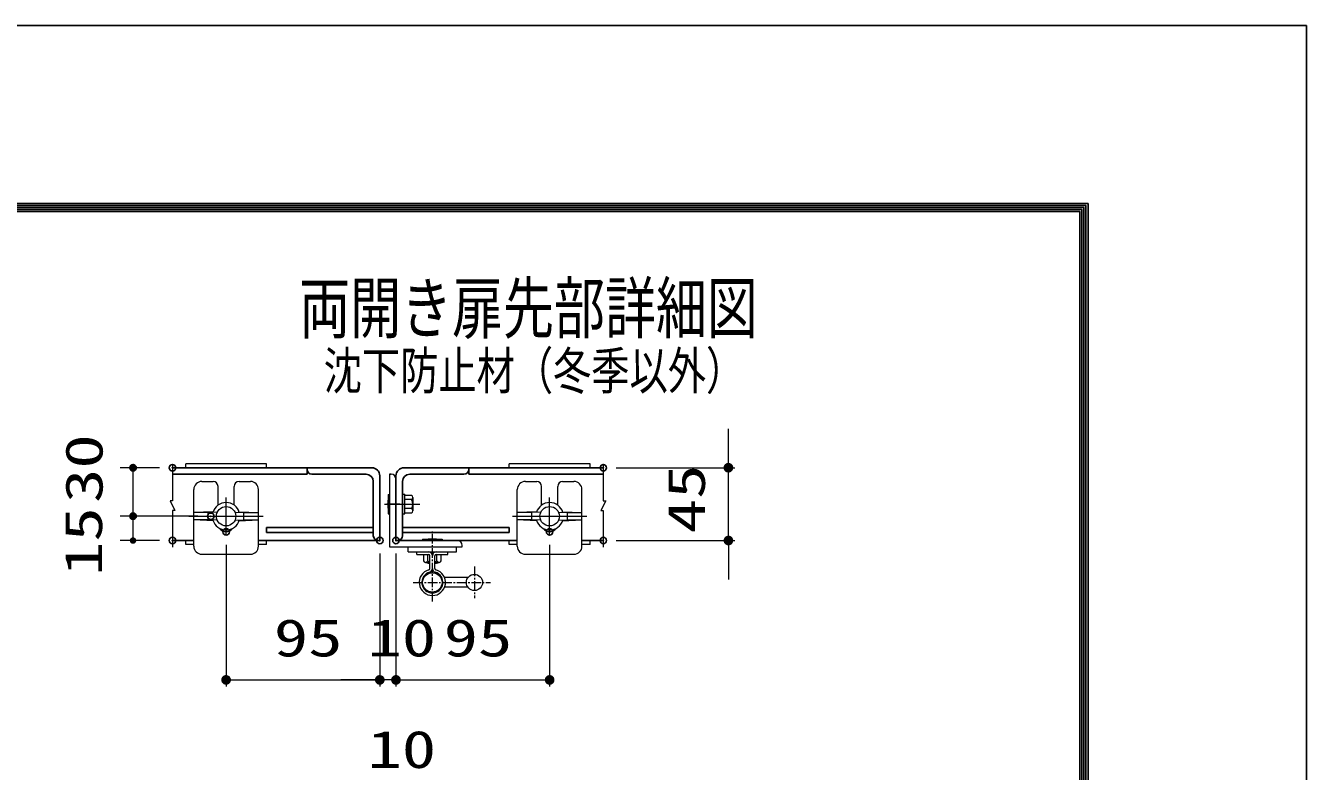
# Model space of a CAD drawing. Units: millimetres, scale not verified, with parts at other scales. Extents: x -5250 to 5250, y -3712 to 3712.
# Drawn here: x 3271 to 5250, y 2560 to 3712 of the extents above; entities that cross this region are included whole.
import ezdxf
from ezdxf.enums import TextEntityAlignment as Align

# ---------------------------------------------------------------- set-up
doc = ezdxf.new("R2010")
doc.units = ezdxf.units.MM
doc.header["$LTSCALE"] = 20
doc.header["$PDMODE"] = 32
doc.header["$PDSIZE"] = 10
doc.linetypes.add('USER1', pattern=[1.125, 0.75, -0.125, 0.125, -0.125])
doc.linetypes.add('USER3', pattern=[50.8, 31.75, -6.35, 6.35, -6.35])
for name, color, linetype, lineweight in [('0-0_D-TTL', 7, 'Continuous', 25), ('0-2_D-STR-TXT', 7, 'Continuous', 13), ('0-4_D-BMK', 2, 'Continuous', 13), ('0-5_D-STR1', 1, 'Continuous', 25), ('0-6_D-STR-DIM', 7, 'Continuous', 13), ('0-7_0', 7, 'Continuous', 25), ('0-9_D-STR3', 3, 'Continuous', 13)]:
    doc.layers.add(name, color=color, linetype=linetype, lineweight=lineweight)
doc.layers.add('0-8_Defpoints', color=7, linetype='Continuous')
doc.styles.add('ＭＳ ゴシック', font='')
doc.styles.get('ＭＳ ゴシック').set_extended_font_data('MS Gothic')

# ---------------------------------------------------------------- blocks, each defined once
blk = doc.blocks.new('_DotSmall')
at = {"layer": '0-7_0'}
for points in [[(0, 0), (-2.5, 0), (-2.48, 0.313)], [(0, 0), (-2.48, -0.313), (-2.5, 0)], [(0, 0), (-2.48, 0.313), (-2.421, 0.622)], [(0, 0), (-2.421, -0.622), (-2.48, -0.313)], [(0, 0), (-2.421, 0.622), (-2.324, 0.92)], [(0, 0), (-2.324, -0.92), (-2.421, -0.622)], [(0, 0), (-2.324, 0.92), (-2.191, 1.204)], [(0, 0), (-2.191, -1.204), (-2.324, -0.92)], [(0, 0), (-2.191, 1.204), (-2.023, 1.469)], [(0, 0), (-2.023, -1.469), (-2.191, -1.204)], [(0, 0), (-2.023, 1.469), (-1.822, 1.711)], [(0, 0), (-1.822, -1.711), (-2.023, -1.469)], [(0, 0), (-1.822, 1.711), (-1.594, 1.926)], [(0, 0), (-1.594, -1.926), (-1.822, -1.711)], [(0, 0), (-1.594, 1.926), (-1.34, 2.111)], [(0, 0), (-1.34, -2.111), (-1.594, -1.926)], [(0, 0), (-1.34, 2.111), (-1.064, 2.262)], [(0, 0), (-1.064, -2.262), (-1.34, -2.111)], [(0, 0), (-1.064, 2.262), (-0.773, 2.378)], [(0, 0), (-0.773, -2.378), (-1.064, -2.262)], [(0, 0), (-0.773, 2.378), (-0.468, 2.456)], [(0, 0), (-0.468, -2.456), (-0.773, -2.378)], [(0, 0), (-0.468, 2.456), (-0.157, 2.495)], [(0, 0), (-0.157, -2.495), (-0.468, -2.456)], [(0, 0), (-0.157, 2.495), (0.157, 2.495)], [(0, 0), (0.157, -2.495), (-0.157, -2.495)], [(0, 0), (0.157, 2.495), (0.468, 2.456)], [(0, 0), (0.468, 2.456), (0.773, 2.378)], [(0, 0), (0.773, 2.378), (1.064, 2.262)], [(0, 0), (1.064, 2.262), (1.34, 2.111)], [(0, 0), (1.34, 2.111), (1.594, 1.926)], [(0, 0), (1.594, 1.926), (1.822, 1.711)], [(0, 0), (1.822, 1.711), (2.023, 1.469)], [(0, 0), (2.023, 1.469), (2.191, 1.204)], [(0, 0), (2.191, 1.204), (2.324, 0.92)], [(0, 0), (2.324, 0.92), (2.421, 0.622)], [(0, 0), (2.421, 0.622), (2.48, 0.313)], [(0, 0), (2.48, 0.313), (2.5, 0)], [(0, 0), (0.468, -2.456), (0.157, -2.495)], [(0, 0), (0.773, -2.378), (0.468, -2.456)], [(0, 0), (1.064, -2.262), (0.773, -2.378)], [(0, 0), (1.34, -2.111), (1.064, -2.262)], [(0, 0), (1.594, -1.926), (1.34, -2.111)], [(0, 0), (1.822, -1.711), (1.594, -1.926)], [(0, 0), (2.023, -1.469), (1.822, -1.711)], [(0, 0), (2.191, -1.204), (2.023, -1.469)], [(0, 0), (2.324, -0.92), (2.191, -1.204)], [(0, 0), (2.421, -0.622), (2.324, -0.92)], [(0, 0), (2.48, -0.313), (2.421, -0.622)], [(0, 0), (2.5, 0), (2.48, -0.313)]]:
    blk.add_solid(points, dxfattribs=at)

msp = doc.modelspace()

# ---------------------------------------------------------------- linework, layer by layer
at = {"layer": '0-0_D-TTL', "color": 2}
msp.add_lwpolyline([(-5250, 3712.5), (5250, 3712.5), (5250, -3712.5), (-5250, -3712.5)], close=True, dxfattribs=at)
at = {"layer": '0-0_D-TTL'}
for points in [[(-4912.5, 3437.5), (4912.5, 3437.5), (4912.5, -3437.5), (-4912.5, -3437.5)], [(-4909.38, 3434.37), (4909.37, 3434.37), (4909.37, -3434.37), (-4909.38, -3434.37)], [(-4906.25, 3431.25), (4906.25, 3431.25), (4906.25, -3431.25), (-4906.25, -3431.25)], [(-4903.13, 3428.12), (4903.12, 3428.12), (4903.12, -3428.12), (-4903.13, -3428.12)], [(-4900, 3425), (4900, 3425), (4900, -3425), (-4900, -3425)]]:
    msp.add_lwpolyline(points, close=True, dxfattribs=at)
at = {"layer": '0-4_D-BMK'}
for p, q in [((3493.74, 2978.01), (3501.24, 2963.01)), ((4167.17, 2978.01), (4159.67, 2963.01)), ((3497.49, 2963.01), (3497.49, 2906.53)), ((3501.24, 2963.01), (3497.49, 2963.01)), ((4159.67, 2963.01), (4163.42, 2963.01)), ((4163.42, 2963.01), (4163.42, 2906.53))]:
    msp.add_line(p, q, dxfattribs=at)
for points in [[(3497.49, 3034.35), (3497.49, 2978.01), (3493.74, 2978.01)], [(4163.42, 3034.35), (4163.42, 2978.01), (4167.17, 2978.01)]]:
    msp.add_lwpolyline(points, dxfattribs=at)
at = {"layer": '0-5_D-STR1'}
for p, q in [((3497.49, 3029.26), (3805.45, 3029.26)), ((3805.45, 3029.26), (3705.45, 3029.26)), ((3705.45, 3026.76), (3705.45, 3029.26)), ((3855.45, 3029.26), (3955.45, 3029.26)), ((4163.42, 3029.26), (3855.45, 3029.26)), ((3955.45, 3026.76), (3955.45, 3029.26)), ((3705.45, 3019.26), (3497.49, 3019.26)), ((3705.45, 3026.76), (3705.45, 3019.26)), ((3796.7, 3019.26), (3712.95, 3019.26)), ((3817.95, 2916.76), (3817.95, 3016.76)), ((3842.95, 2916.76), (3842.95, 3016.76)), ((3864.2, 3019.26), (3947.95, 3019.26)), ((3955.45, 3026.76), (3955.45, 3019.26)), ((3955.45, 3019.26), (4163.42, 3019.26)), ((3807.95, 2924.26), (3807.95, 3008.01)), ((3852.95, 2924.26), (3852.95, 3008.01)), ((3642.95, 2929.26), (3642.95, 2936.76)), ((3642.95, 2936.76), (3807.95, 2936.76)), ((4017.95, 2936.76), (3852.95, 2936.76)), ((4017.95, 2929.26), (4017.95, 2936.76)), ((3497.49, 2916.76), (3530.45, 2916.76)), ((3630.45, 2916.76), (3817.95, 2916.76)), ((3642.95, 2929.26), (3807.95, 2929.26)), ((4030.45, 2916.76), (3842.95, 2916.76)), ((4017.95, 2929.26), (3852.95, 2929.26)), ((4163.42, 2916.76), (4130.45, 2916.76))]:
    msp.add_line(p, q, dxfattribs=at)
for centre, radius, start, end in [((3805.45, 3016.76), 12.5, 0, 90), ((3855.45, 3016.76), 12.5, 90, 180), ((3712.95, 3026.76), 7.5, 180, 270), ((3796.7, 3008.01), 11.25, 0, 90), ((3864.2, 3008.01), 11.25, 90, 180), ((3947.95, 3026.76), 7.5, 270, 0), ((3815.45, 2924.26), 7.5, 180, 270), ((3845.45, 2924.26), 7.5, 270, 0)]:
    msp.add_arc(centre, radius, start, end, dxfattribs=at)
at = {"layer": '0-6_D-STR-DIM'}
for p, q in [((4356.73, 3029.26), (4356.73, 3089.26)), ((3477.49, 3029.26), (3416.56, 3029.26)), ((3436.56, 2954.26), (3436.56, 3029.26)), ((4183.42, 3029.26), (4366.73, 3029.26)), ((4356.73, 2916.76), (4356.73, 3029.26)), ((3536.7, 2954.26), (3416.56, 2954.26)), ((3536.7, 2954.26), (3416.56, 2954.26)), ((3436.56, 2916.76), (3436.56, 2954.26)), ((3477.49, 2916.76), (3416.56, 2916.76)), ((3580.45, 2910.06), (3580.45, 2691.36)), ((4080.45, 2910.06), (4080.45, 2691.36)), ((4183.42, 2916.76), (4366.73, 2916.76)), ((4356.73, 2916.76), (4356.73, 2856.76)), ((3817.95, 2896.76), (3817.95, 2691.36)), ((3817.95, 2896.76), (3817.95, 2691.36)), ((3842.95, 2896.76), (3842.95, 2691.36)), ((3842.95, 2896.76), (3842.95, 2691.36)), ((3580.45, 2701.36), (3817.95, 2701.36)), ((3817.95, 2701.36), (3757.95, 2701.36)), ((3842.95, 2701.36), (3817.95, 2701.36)), ((3842.95, 2701.36), (3902.95, 2701.36)), ((3842.95, 2701.36), (4080.45, 2701.36))]:
    msp.add_line(p, q, dxfattribs=at)
at = {"layer": '0-8_Defpoints'}
for p in [(3436.56, 3029.26), (3497.49, 3029.26), (4163.42, 3029.26), (4356.73, 3029.26), (3436.56, 2954.26), (3556.7, 2954.26), (3580.45, 2930.06), (4080.45, 2930.06), (3497.49, 2916.76), (3817.95, 2916.76), (3842.95, 2916.76), (4163.42, 2916.76), (3817.95, 2701.36), (4080.45, 2701.36)]:
    msp.add_point(p, dxfattribs=at)
at = {"layer": '0-9_D-STR3'}
for p, q in [((3642.95, 3035.51), (3517.95, 3035.51)), ((3517.95, 3029.26), (3517.95, 3035.51)), ((3642.95, 3029.26), (3642.95, 3035.51)), ((4142.95, 3035.51), (4017.95, 3035.51)), ((4017.95, 3029.26), (4017.95, 3035.51)), ((4142.95, 3029.26), (4142.95, 3035.51)), ((3832.95, 3019.26), (3835.45, 3019.26)), ((3832.95, 3019.26), (3832.95, 2906.76)), ((3835.45, 3019.26), (3832.95, 3019.26)), ((3842.95, 3011.76), (3842.95, 2916.76)), ((3530.45, 2908.01), (3530.45, 2995.51)), ((3542.95, 3008.01), (3560.45, 3008.01)), ((3567.95, 2971.45), (3567.95, 3000.51)), ((3592.95, 2971.45), (3592.95, 3000.51)), ((3600.45, 3008.01), (3617.95, 3008.01)), ((3630.45, 2908.01), (3630.45, 2995.51)), ((4030.45, 2908.01), (4030.45, 2995.51)), ((4042.95, 3008.01), (4060.45, 3008.01)), ((4067.95, 2971.45), (4067.95, 3000.51)), ((4092.95, 2971.45), (4092.95, 3000.51)), ((4100.45, 3008.01), (4117.95, 3008.01)), ((4130.45, 2908.01), (4130.45, 2995.51)), ((3825.45, 2973.01), (3879.72, 2973.01)), ((3830.78, 2988.01), (3830.78, 2958.01)), ((3830.78, 2988.01), (3832.03, 2988.01)), ((3830.78, 2966.76), (3830.78, 2979.26)), ((3830.78, 2966.76), (3830.78, 2979.26)), ((3832.03, 2988.01), (3832.03, 2958.01)), ((3832.03, 2988.01), (3832.95, 2987.23)), ((3852.95, 2988.26), (3856.7, 2988.26)), ((3852.95, 2957.76), (3852.95, 2988.26)), ((3867, 2980.01), (3856.7, 2980.01)), ((3869.2, 2983.42), (3869.2, 2962.61)), ((3560.35, 2961.14), (3530.45, 2959.89)), ((3552.95, 2959.89), (3530.45, 2959.89)), ((3530.45, 2948.64), (3530.45, 2959.89)), ((3566.82, 2960.51), (3552.95, 2959.89)), ((3552.95, 2948.64), (3552.95, 2959.89)), ((3594.09, 2960.51), (3607.95, 2959.89)), ((3600.56, 2961.14), (3630.45, 2959.89)), ((3607.95, 2959.89), (3630.45, 2959.89)), ((3607.95, 2948.64), (3607.95, 2959.89)), ((3630.45, 2948.64), (3630.45, 2959.89)), ((3830.78, 2958.01), (3832.03, 2958.01)), ((3832.03, 2958.01), (3832.95, 2958.79)), ((3867, 2966.01), (3856.7, 2966.01)), ((4060.35, 2961.14), (4030.45, 2959.89)), ((4052.95, 2959.89), (4030.45, 2959.89)), ((4030.45, 2948.64), (4030.45, 2959.89)), ((4066.82, 2960.51), (4052.95, 2959.89)), ((4052.95, 2948.64), (4052.95, 2959.89)), ((4094.09, 2960.51), (4107.95, 2959.89)), ((4100.56, 2961.14), (4130.45, 2959.89)), ((4107.95, 2959.89), (4130.45, 2959.89)), ((4107.95, 2948.64), (4107.95, 2959.89)), ((4130.45, 2948.64), (4130.45, 2959.89)), ((3552.95, 2948.64), (3530.45, 2948.64)), ((3560.35, 2947.39), (3530.45, 2948.64)), ((3566.82, 2948.01), (3552.95, 2948.64)), ((3594.09, 2948.01), (3607.95, 2948.64)), ((3600.56, 2947.39), (3630.45, 2948.64)), ((3607.95, 2948.64), (3630.45, 2948.64)), ((4052.95, 2948.64), (4030.45, 2948.64)), ((4060.35, 2947.39), (4030.45, 2948.64)), ((4066.82, 2948.01), (4052.95, 2948.64)), ((4080.45, 2930.51), (4080.65, 2930.51)), ((4094.09, 2948.01), (4107.95, 2948.64)), ((4100.56, 2947.39), (4130.45, 2948.64)), ((4107.95, 2948.64), (4130.45, 2948.64)), ((3517.95, 2910.51), (3517.95, 2916.76)), ((3530.45, 2910.51), (3517.95, 2910.51)), ((3642.95, 2910.51), (3630.45, 2910.51)), ((3642.95, 2910.51), (3642.95, 2916.76)), ((3842.95, 2916.76), (3937.95, 2916.76)), ((3884.2, 2918.94), (3914.2, 2918.94)), ((3884.2, 2918.94), (3884.2, 2917.69)), ((3884.2, 2917.69), (3914.2, 2917.69)), ((3884.2, 2917.69), (3884.99, 2916.76)), ((3905.45, 2918.94), (3892.95, 2918.94)), ((3905.45, 2918.94), (3892.95, 2918.94)), ((3914.2, 2917.69), (3913.42, 2916.76)), ((3914.2, 2918.94), (3914.2, 2917.69)), ((4017.95, 2910.51), (4017.95, 2916.76)), ((4030.45, 2910.51), (4017.95, 2910.51)), ((4142.95, 2910.51), (4130.45, 2910.51)), ((4142.95, 2910.51), (4142.95, 2916.76)), ((3542.95, 2895.51), (3617.95, 2895.51)), ((3832.95, 2906.76), (3945.45, 2906.76)), ((3861.7, 2906.76), (3936.7, 2906.76)), ((3861.7, 2899.26), (3861.7, 2906.76)), ((3861.7, 2899.26), (3936.7, 2899.26)), ((3875.45, 2895.26), (3875.45, 2899.26)), ((3875.45, 2895.26), (3893.2, 2895.26)), ((3885.39, 2895.26), (3885.39, 2885.22)), ((3892.2, 2885.22), (3892.2, 2895.26)), ((3895.2, 2873.44), (3895.2, 2893.26)), ((3903.2, 2873.44), (3903.2, 2893.26)), ((3905.2, 2895.26), (3922.95, 2895.26)), ((3906.2, 2885.22), (3906.2, 2895.26)), ((3913.02, 2885.22), (3913.02, 2895.26)), ((3922.95, 2895.26), (3922.95, 2899.26)), ((3936.7, 2899.26), (3936.7, 2906.76)), ((3945.45, 2906.76), (3945.45, 2909.26)), ((4042.95, 2895.51), (4117.95, 2895.51)), ((3888.8, 2883.01), (3895.2, 2883.01)), ((3891.7, 2883.01), (3891.7, 2882.69)), ((3891.7, 2882.69), (3892.95, 2881.44)), ((3891.7, 2882.69), (3895.2, 2882.69)), ((3892.95, 2883.01), (3892.95, 2881.44)), ((3895.2, 2881.44), (3892.95, 2881.44)), ((3903.2, 2883.01), (3909.61, 2883.01)), ((3903.2, 2882.69), (3906.7, 2882.69)), ((3905.45, 2881.44), (3903.2, 2881.44)), ((3905.45, 2883.01), (3905.45, 2881.44)), ((3906.7, 2882.69), (3905.45, 2881.44)), ((3906.7, 2883.01), (3906.7, 2882.69)), ((3954.2, 2859.51), (3918.01, 2859.51)), ((3954.2, 2844.51), (3918.01, 2844.51))]:
    msp.add_line(p, q, dxfattribs=at)
at = {"layer": '0-9_D-STR3', "linetype": 'USER3'}
for p, q in [((3580.45, 2925.51), (3580.45, 2983.01)), ((4080.45, 2925.51), (4080.45, 2983.01)), ((3522.95, 2954.26), (3637.95, 2954.26)), ((4022.95, 2954.26), (4137.95, 2954.26))]:
    msp.add_line(p, q, dxfattribs=at)
at = {"layer": '0-9_D-STR3', "linetype": 'USER1'}
for p, q in [((3849.03, 2973.01), (3826.62, 2973.01)), ((3899.2, 2822.3), (3899.2, 2930.92)), ((3964.2, 2876.58), (3964.2, 2827.45)), ((3869.5, 2852.01), (3989.1, 2852.01))]:
    msp.add_line(p, q, dxfattribs=at)
at = {"layer": '0-9_D-STR3'}
for points in [[(3852.95, 2957.76), (3856.7, 2957.76), (3856.7, 2988.26)], [(3867, 2959.2), (3856.7, 2959.2), (3856.7, 2986.82), (3867, 2986.82)]]:
    msp.add_lwpolyline(points, dxfattribs=at)
for centre, radius in [((3580.45, 2954.26), 15), ((4080.45, 2954.26), 15), ((3899.2, 2852.01), 15), ((3964.2, 2852.01), 12.5)]:
    msp.add_circle(centre, radius, dxfattribs=at)
for centre, radius, start, end in [((3835.45, 3011.76), 7.5, 0, 90), ((3542.95, 2995.51), 12.5, 90, 180), ((3560.45, 3000.51), 7.5, 0, 90), ((3600.45, 3000.51), 7.5, 90, 180), ((3617.95, 2995.51), 12.5, 0, 90), ((4042.95, 2995.51), 12.5, 90, 180), ((4060.45, 3000.51), 7.5, 0, 90), ((4100.45, 3000.51), 7.5, 90, 180), ((4117.95, 2995.51), 12.5, 0, 90), ((3580.45, 2954.26), 21.25, 16.24618, 163.75382), ((3865.47, 2983.42), 3.73, 294.09089, 65.90911), ((3857.01, 2973.01), 12.2, 324.98342, 35.01658), ((4080.45, 2954.26), 21.25, 16.24618, 163.75382), ((3865.47, 2962.61), 3.73, 294.09089, 65.90911), ((3580.45, 2954.26), 21.25, 196.24618, 343.75382), ((3580.45, 2943.01), 12.5, 216.8699, 270), ((3580.45, 2943.01), 12.5, 270, 323.1301), ((4080.45, 2954.26), 21.25, 196.24618, 343.75382), ((4080.45, 2943.01), 12.5, 216.8699, 270), ((4080.45, 2943.01), 12.5, 270, 323.1301), ((3937.95, 2909.26), 7.5, 0, 90), ((3542.95, 2908.01), 12.5, 180, 270), ((3617.95, 2908.01), 12.5, 270, 0), ((3893.2, 2893.26), 6, 0, 90), ((3893.2, 2893.26), 2, 0, 90), ((3905.2, 2893.26), 6, 90, 180), ((3905.2, 2893.26), 2, 90, 180), ((4042.95, 2908.01), 12.5, 180, 270), ((4117.95, 2908.01), 12.5, 270, 0), ((3899.2, 2852.01), 20.25, 105.64421, 74.35579), ((3888.8, 2886.74), 3.73, 204.09089, 335.90911), ((3899.2, 2895.21), 12.2, 234.98342, 250.85903), ((3893.2, 2873.44), 2, 285.64421, 0), ((3893.2, 2873.44), 6, 285.64421, 0), ((3905.2, 2873.44), 6, 180, 254.35579), ((3899.2, 2895.21), 12.2, 289.14097, 305.01658), ((3905.2, 2873.44), 2, 180, 254.35579), ((3909.61, 2886.74), 3.73, 204.09089, 335.90911), ((3899.2, 2852.01), 16.25, 105.64421, 74.35579)]:
    msp.add_arc(centre, radius, start, end, dxfattribs=at)

# ---------------------------------------------------------------- block references
at = {"layer": '0-6_D-STR-DIM'}
for p, xscale, yscale, rotation in [((3436.56, 3029.26), 2, 2, 90), ((4356.73, 3029.26), 3, 3, 270), ((3436.56, 2954.26), 2, 2, 90), ((3436.56, 2954.26), 2, 2, 270), ((3436.56, 2916.76), 2, 2, 270), ((4356.73, 2916.76), 3, 3, 90), ((3580.45, 2701.36), 3, 3, 180), ((3842.95, 2701.36), 3, 3, 180), ((3842.95, 2701.36), 3, 3, 180)]:
    msp.add_blockref('_DotSmall', p, dxfattribs=dict(at, xscale=xscale, yscale=yscale, rotation=rotation))
at = {"layer": '0-6_D-STR-DIM', "xscale": 3, "yscale": 3}
for p in [(3817.95, 2701.36), (3817.95, 2701.36), (4080.45, 2701.36)]:
    msp.add_blockref('_DotSmall', p, dxfattribs=at)

# ---------------------------------------------------------------- texts
at = {"layer": '0-2_D-STR-TXT', "style": 'ＭＳ ゴシック', "width": 0.75}
for s, height, p in [('両開き扉先部詳細図', 76.98, (3693.4, 3214.45)), ('沈下防止材（冬季以外）', 57.77, (3731.16, 3133.02))]:
    msp.add_text(s, height=height, dxfattribs=at).set_placement(p, align=Align.BOTTOM_LEFT)
at = {"layer": '0-6_D-STR-DIM', "style": 'ＭＳ ゴシック', "width": 1.35}
for s, p in [('30', (3406.87, 2974.87)), ('45', (4337.83, 2928.01)), ('15', (3406.1, 2862.08))]:
    msp.add_text(s, height=57.77, rotation=90, dxfattribs=at).set_placement(p, align=Align.BOTTOM_LEFT)
for s, p in [('95', (3654.2, 2720.26)), ('10', (3798.95, 2720.26)), ('95', (3916.7, 2720.26)), ('10', (3798.95, 2547.88))]:
    msp.add_text(s, height=57.77, dxfattribs=at).set_placement(p, align=Align.BOTTOM_LEFT)

doc.saveas('drawing.dxf')
